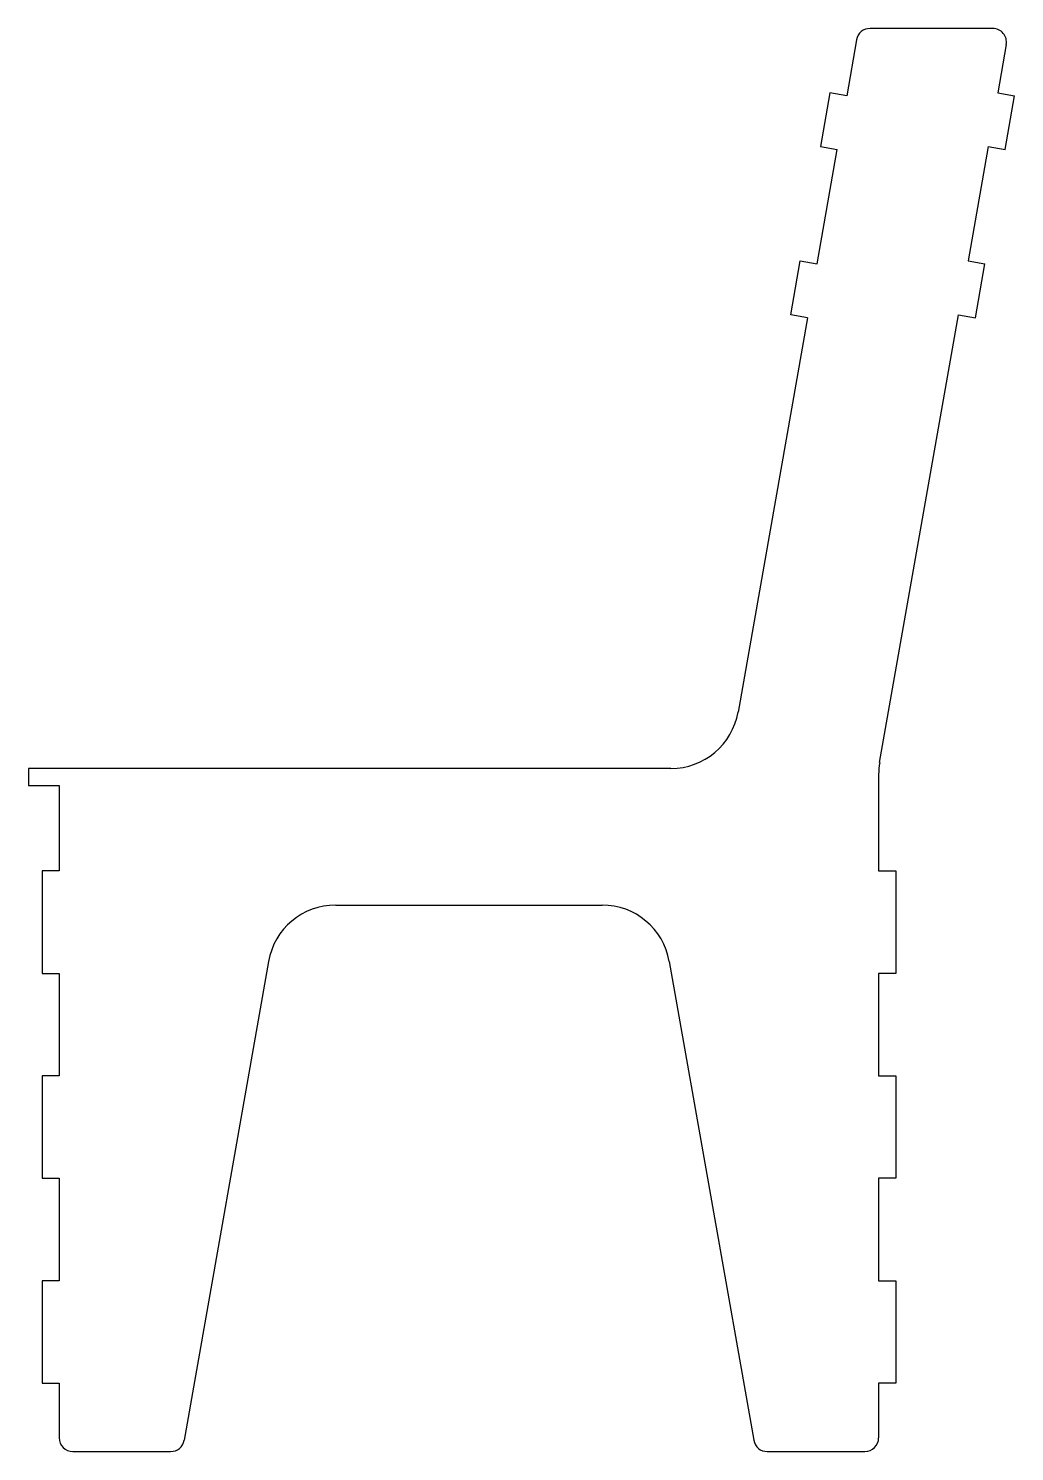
# Model space of a CAD drawing. Header units: millimetres. Extents: x -64 to 80, y -90 to 118.
import ezdxf

# ---------------------------------------------------------------- set-up
doc = ezdxf.new("R2010")
doc.units = ezdxf.units.MM

msp = doc.modelspace()

# ---------------------------------------------------------------- linework, layer by layer
at = {"color": 7, "linetype": 'Continuous', "lineweight": 25}
for p, q in [((56.78, 116.68), (55.33, 108.48)), ((76.72, 118.33), (58.75, 118.33)), ((78.69, 115.98), (77.44, 108.91)), ((52.87, 108.91), (51.48, 101.04)), ((55.33, 108.48), (52.87, 108.91)), ((77.44, 108.91), (79.9, 108.48)), ((78.51, 100.6), (79.9, 108.48)), ((50.99, 83.86), (53.94, 100.6)), ((51.48, 101.04), (53.94, 100.6)), ((76.05, 101.04), (73.1, 84.29)), ((76.05, 101.04), (78.51, 100.6)), ((47.14, 76.42), (48.53, 84.29)), ((48.53, 84.29), (50.99, 83.86)), ((73.1, 84.29), (75.56, 83.86)), ((74.17, 75.98), (75.56, 83.86)), ((49.6, 75.98), (39.42, 18.26)), ((49.6, 75.98), (47.14, 76.42)), ((60.15, 10.86), (71.71, 76.42)), ((71.71, 76.42), (74.17, 75.98)), ((-64.5, 10), (-64.5, 7.5)), ((29.58, 10), (-64.5, 10)), ((60, 9.13), (60, -5)), ((-64.5, 7.5), (-60, 7.5)), ((-60, 7.5), (-60, -5)), ((-62.5, -5), (-62.5, -20)), ((-60, -5), (-62.5, -5)), ((60, -5), (62.5, -5)), ((62.5, -5), (62.5, -20)), ((-19.5, -10), (19.5, -10)), ((-29.35, -18.26), (-41.71, -88.35)), ((29.35, -18.26), (41.71, -88.35)), ((-62.5, -20), (-60, -20)), ((-60, -20), (-60, -35)), ((62.5, -20), (60, -20)), ((60, -20), (60, -35)), ((-62.5, -35), (-62.5, -50)), ((-60, -35), (-62.5, -35)), ((60, -35), (62.5, -35)), ((62.5, -35), (62.5, -50)), ((-62.5, -50), (-60, -50)), ((-60, -50), (-60, -65)), ((62.5, -50), (60, -50)), ((60, -50), (60, -65)), ((-62.5, -65), (-62.5, -80)), ((-60, -65), (-62.5, -65)), ((60, -65), (62.5, -65)), ((62.5, -65), (62.5, -80)), ((-62.5, -80), (-60, -80)), ((-60, -80), (-60, -88)), ((62.5, -80), (60, -80)), ((60, -80), (60, -88)), ((-58, -90), (-43.68, -90)), ((43.68, -90), (58, -90))]:
    msp.add_line(p, q, dxfattribs=at)
for centre, radius, start, end in [((58.75, 116.33), 2, 90, 170), ((76.72, 116.33), 2, 350, 90), ((29.58, 20), 10, 270, 350), ((70, 9.13), 10, 170, 180), ((-19.5, -20), 10, 90, 170), ((19.5, -20), 10, 10, 90), ((-58, -88), 2, 180, 270), ((-43.68, -88), 2, 270, 350), ((43.68, -88), 2, 190, 270), ((58, -88), 2, 270, 0)]:
    msp.add_arc(centre, radius, start, end, dxfattribs=at)

doc.saveas('drawing.dxf')
